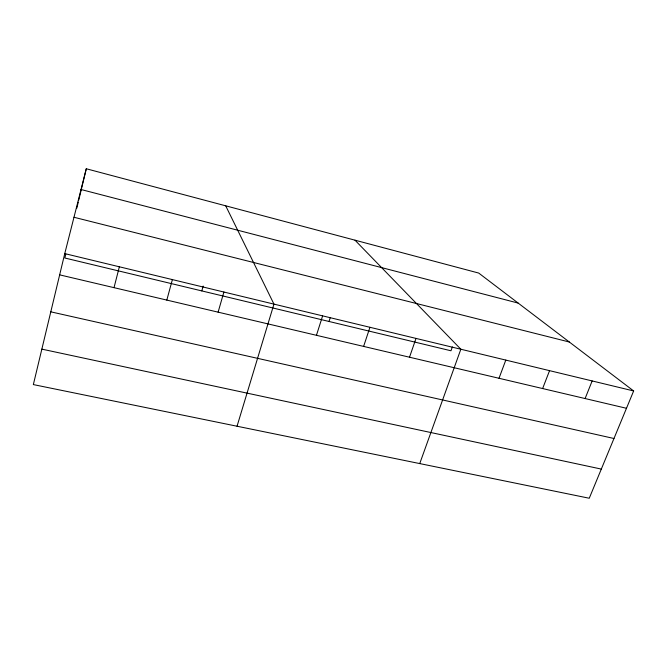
<?xml version="1.0" encoding="UTF-8"?>
<svg xmlns="http://www.w3.org/2000/svg" width="667" height="667" viewBox="0 0 667 667"><rect width="100%" height="100%" fill="white"/><g stroke="black" fill="none" stroke-linecap="round" stroke-linejoin="round"><path stroke-width="1" d="M64.757 253.61L33.35 384.584L589.253 498.241L633.65 390.954L478.706 273.061L86.285 168.759L64.757 253.61L633.65 390.954M65.791 254.11L64.857 258.012L450.975 350.775L452.351 346.907M76.822 208.154L78.272 202.143M78.748 200.133L86.285 168.759M114.024 287.66L119.36 266.792M166.817 300.092L172.386 279.59M201.809 290.912L203.168 286.068M218.109 312.164L223.895 292.029M237.043 426.23L273.954 304.11L225.704 205.811M316.45 335.309L322.62 315.858M329.023 321.477L330.257 317.609M363.615 346.415L369.952 327.289M409.513 357.212L416.016 338.411M419.735 463.582L460.847 349.233L354.986 240.178M499.008 378.281L505.803 360.088M542.621 388.553L549.558 370.652M585.101 398.549L592.154 380.94M41.854 349.133L601.317 469.084M50.8 311.831L613.973 438.502M59.663 274.862L626.48 408.287M73.979 217.267L569.318 342.013M81.024 189.511L518.167 303.085"/></g></svg>
